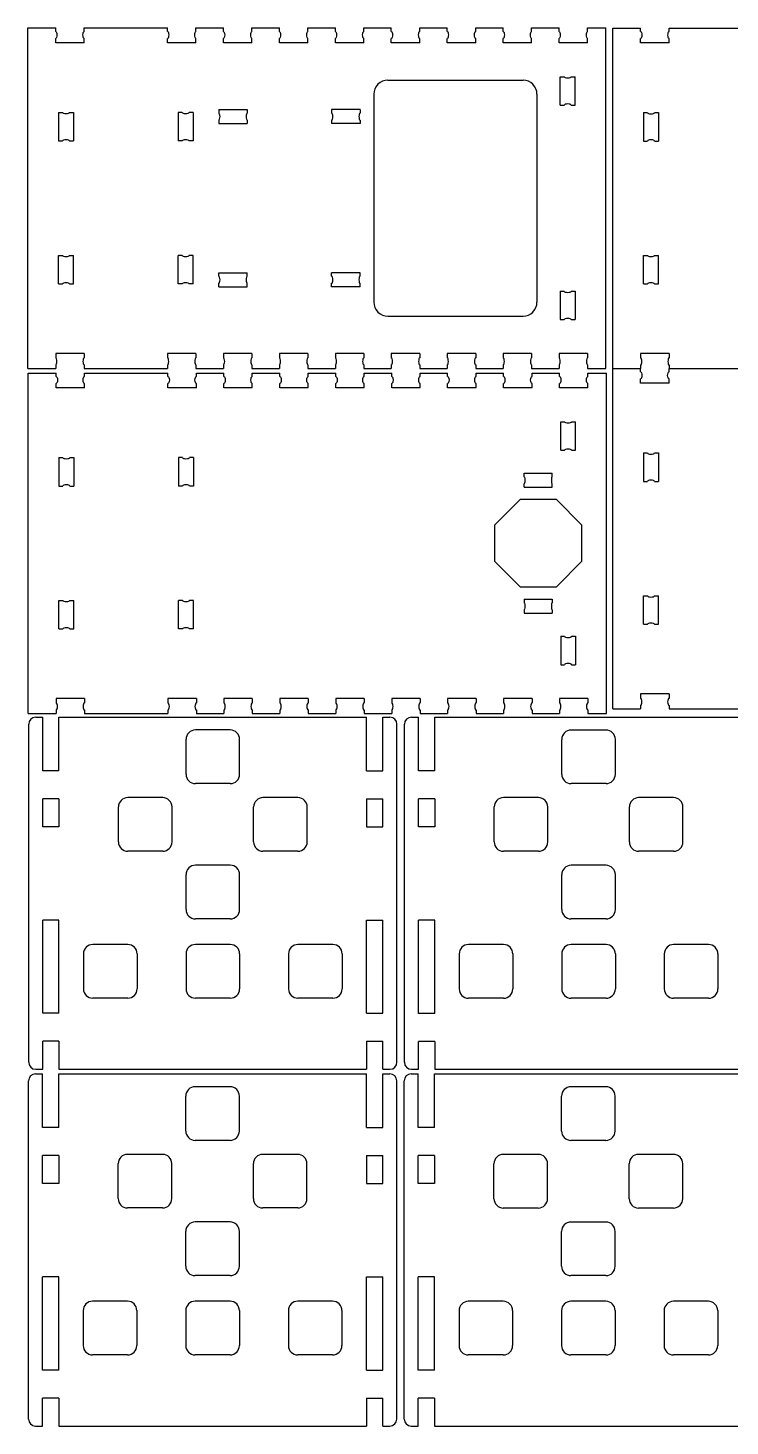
# Model space of a CAD drawing. Extents: x 6 to 617, y 2 to 305.
# Drawn here: x 6.2 to 156.8, y 2.4 to 302.2 of the extents above; entities that cross this region are included whole.
import ezdxf

# ---------------------------------------------------------------- set-up
doc = ezdxf.new("R2010")
doc.units = 0
doc.header["$LTSCALE"] = 12.7
doc.header["$MEASUREMENT"] = 0
doc.layers.add('VISIBLE', color=1, linetype='CONTINUOUS')

msp = doc.modelspace()

# ---------------------------------------------------------------- linework, layer by layer
at = {"layer": 'VISIBLE'}
for p, q in [((6.2, 229.2), (6.2, 302.2)), ((6.2, 302.2), (12.15, 302.2)), ((12.15, 301.45), (12.15, 302.2)), ((12.15, 299), (12.15, 299.95)), ((18.25, 301.45), (18.25, 302.2)), ((18.25, 302.2), (36.15, 302.2)), ((18.25, 299), (18.25, 299.95)), ((36.15, 301.45), (36.15, 302.2)), ((36.15, 299), (36.15, 299.95)), ((42.25, 301.45), (42.25, 302.2)), ((42.25, 302.2), (48.15, 302.2)), ((42.25, 299), (42.25, 299.95)), ((48.15, 301.45), (48.15, 302.2)), ((48.15, 299), (48.15, 299.95)), ((54.25, 301.45), (54.25, 302.2)), ((54.25, 302.2), (60.15, 302.2)), ((54.25, 299), (54.25, 299.95)), ((60.15, 301.45), (60.15, 302.2)), ((60.15, 299), (60.15, 299.95)), ((66.25, 301.45), (66.25, 302.2)), ((66.25, 302.2), (72.15, 302.2)), ((66.25, 299), (66.25, 299.95)), ((72.15, 301.45), (72.15, 302.2)), ((72.15, 299), (72.15, 299.95)), ((78.25, 301.45), (78.25, 302.2)), ((78.25, 302.2), (84.15, 302.2)), ((78.25, 299), (78.25, 299.95)), ((84.15, 301.45), (84.15, 302.2)), ((84.15, 299), (84.15, 299.95)), ((90.25, 301.45), (90.25, 302.2)), ((90.25, 302.2), (96.15, 302.2)), ((90.25, 299), (90.25, 299.95)), ((96.15, 301.45), (96.15, 302.2)), ((96.15, 299), (96.15, 299.95)), ((102.25, 301.45), (102.25, 302.2)), ((102.25, 302.2), (108.15, 302.2)), ((102.25, 299), (102.25, 299.95)), ((108.15, 301.45), (108.15, 302.2)), ((108.15, 299), (108.15, 299.95)), ((114.25, 301.45), (114.25, 302.2)), ((114.25, 302.2), (120.15, 302.2)), ((114.25, 299), (114.25, 299.95)), ((120.15, 301.45), (120.15, 302.2)), ((120.15, 299), (120.15, 299.95)), ((126.25, 301.45), (126.25, 302.2)), ((126.25, 302.2), (130.2, 302.2)), ((126.25, 299), (126.25, 299.95)), ((130.2, 229.2), (130.2, 302.2)), ((131.69, 229.18), (131.69, 302.18)), ((131.69, 302.18), (137.64, 302.18)), ((137.64, 301.43), (137.64, 302.18)), ((137.64, 298.98), (137.64, 299.93)), ((143.74, 301.43), (143.74, 302.18)), ((143.74, 302.18), (161.64, 302.18)), ((143.74, 298.98), (143.74, 299.93)), ((18.25, 299), (12.15, 299)), ((42.25, 299), (36.15, 299)), ((54.25, 299), (48.15, 299)), ((66.25, 299), (60.15, 299)), ((78.25, 299), (72.15, 299)), ((90.25, 299), (84.15, 299)), ((102.25, 299), (96.15, 299)), ((114.25, 299), (108.15, 299)), ((126.25, 299), (120.15, 299)), ((143.74, 298.98), (137.64, 298.98)), ((83.4, 291), (112.4, 291)), ((120.4, 285.65), (120.4, 291.75)), ((120.4, 291.75), (121.25, 291.75)), ((122.75, 291.75), (123.6, 291.75)), ((123.6, 285.65), (123.6, 291.75)), ((80.4, 288), (80.4, 243.4)), ((115.4, 288), (115.4, 243.4)), ((120.4, 285.65), (121.25, 285.65)), ((122.75, 285.65), (123.6, 285.65)), ((12.77, 284.07), (12.77, 277.97)), ((12.77, 284.07), (13.62, 284.07)), ((15.12, 284.07), (15.97, 284.07)), ((15.97, 284.07), (15.97, 277.97)), ((38.42, 284.07), (38.42, 277.97)), ((39.27, 284.07), (38.42, 284.07)), ((41.62, 284.07), (40.77, 284.07)), ((41.62, 284.07), (41.62, 277.97)), ((47.15, 284.7), (53.25, 284.7)), ((47.15, 284.7), (47.15, 283.95)), ((47.15, 282.45), (47.15, 281.7)), ((53.25, 284.7), (53.25, 283.95)), ((53.25, 282.45), (53.25, 281.7)), ((77.45, 284.7), (71.35, 284.7)), ((71.35, 284.7), (71.35, 283.95)), ((71.35, 282.45), (71.35, 281.7)), ((77.45, 284.7), (77.45, 283.95)), ((77.45, 282.45), (77.45, 281.7)), ((138.26, 284.05), (138.26, 277.95)), ((138.26, 284.05), (139.11, 284.05)), ((140.61, 284.05), (141.46, 284.05)), ((141.46, 284.05), (141.46, 277.95)), ((47.15, 281.7), (53.25, 281.7)), ((77.45, 281.7), (71.35, 281.7)), ((12.77, 277.97), (13.62, 277.97)), ((15.12, 277.97), (15.97, 277.97)), ((39.27, 277.97), (38.42, 277.97)), ((41.62, 277.97), (40.77, 277.97)), ((138.26, 277.95), (139.11, 277.95)), ((140.61, 277.95), (141.46, 277.95)), ((12.77, 253.43), (13.62, 253.43)), ((12.77, 247.33), (12.77, 253.43)), ((15.12, 253.43), (15.97, 253.43)), ((15.97, 247.33), (15.97, 253.43)), ((38.42, 247.33), (38.42, 253.43)), ((39.27, 253.43), (38.42, 253.43)), ((41.62, 253.43), (40.77, 253.43)), ((41.62, 247.33), (41.62, 253.43)), ((138.26, 253.41), (139.11, 253.41)), ((138.26, 247.31), (138.26, 253.41)), ((140.61, 253.41), (141.46, 253.41)), ((141.46, 247.31), (141.46, 253.41)), ((47.15, 249.7), (53.25, 249.7)), ((47.15, 248.95), (47.15, 249.7)), ((53.25, 248.95), (53.25, 249.7)), ((77.45, 249.7), (71.35, 249.7)), ((71.35, 248.95), (71.35, 249.7)), ((77.45, 248.95), (77.45, 249.7)), ((12.77, 247.33), (13.62, 247.33)), ((15.12, 247.33), (15.97, 247.33)), ((39.27, 247.33), (38.42, 247.33)), ((41.62, 247.33), (40.77, 247.33)), ((47.15, 246.7), (47.15, 247.45)), ((47.15, 246.7), (53.25, 246.7)), ((53.25, 246.7), (53.25, 247.45)), ((71.35, 246.7), (71.35, 247.45)), ((77.45, 246.7), (71.35, 246.7)), ((77.45, 246.7), (77.45, 247.45)), ((138.26, 247.31), (139.11, 247.31)), ((140.61, 247.31), (141.46, 247.31)), ((120.4, 245.75), (120.4, 239.65)), ((120.4, 245.75), (121.25, 245.75)), ((122.75, 245.75), (123.6, 245.75)), ((123.6, 245.75), (123.6, 239.65)), ((83.4, 240.4), (112.4, 240.4)), ((120.4, 239.65), (121.25, 239.65)), ((122.75, 239.65), (123.6, 239.65)), ((18.25, 232.4), (12.15, 232.4)), ((12.15, 232.4), (12.15, 231.45)), ((18.25, 232.4), (18.25, 231.45)), ((42.25, 232.4), (36.15, 232.4)), ((36.15, 232.4), (36.15, 231.45)), ((42.25, 232.4), (42.25, 231.45)), ((54.25, 232.4), (48.15, 232.4)), ((48.15, 232.4), (48.15, 231.45)), ((54.25, 232.4), (54.25, 231.45)), ((66.25, 232.4), (60.15, 232.4)), ((60.15, 232.4), (60.15, 231.45)), ((66.25, 232.4), (66.25, 231.45)), ((78.25, 232.4), (72.15, 232.4)), ((72.15, 232.4), (72.15, 231.45)), ((78.25, 232.4), (78.25, 231.45)), ((90.25, 232.4), (84.15, 232.4)), ((84.15, 232.4), (84.15, 231.45)), ((90.25, 232.4), (90.25, 231.45)), ((102.25, 232.4), (96.15, 232.4)), ((96.15, 232.4), (96.15, 231.45)), ((102.25, 232.4), (102.25, 231.45)), ((114.25, 232.4), (108.15, 232.4)), ((108.15, 232.4), (108.15, 231.45)), ((114.25, 232.4), (114.25, 231.45)), ((126.25, 232.4), (120.15, 232.4)), ((120.15, 232.4), (120.15, 231.45)), ((126.25, 232.4), (126.25, 231.45)), ((143.74, 232.38), (137.64, 232.38)), ((137.64, 232.38), (137.64, 231.43)), ((143.74, 232.38), (143.74, 231.43)), ((6.2, 229.2), (12.15, 229.2)), ((6.28, 155.21), (6.28, 228.21)), ((6.28, 228.21), (12.23, 228.21)), ((12.15, 229.95), (12.15, 229.2)), ((12.23, 227.46), (12.23, 228.21)), ((18.25, 229.95), (18.25, 229.2)), ((18.25, 229.2), (36.15, 229.2)), ((18.33, 227.46), (18.33, 228.21)), ((18.33, 228.21), (36.23, 228.21)), ((36.15, 229.95), (36.15, 229.2)), ((36.23, 227.46), (36.23, 228.21)), ((42.25, 229.95), (42.25, 229.2)), ((42.25, 229.2), (48.15, 229.2)), ((42.33, 227.46), (42.33, 228.21)), ((42.33, 228.21), (48.23, 228.21)), ((48.15, 229.95), (48.15, 229.2)), ((48.23, 227.46), (48.23, 228.21)), ((54.25, 229.95), (54.25, 229.2)), ((54.25, 229.2), (60.15, 229.2)), ((54.33, 227.46), (54.33, 228.21)), ((54.33, 228.21), (60.23, 228.21)), ((60.15, 229.95), (60.15, 229.2)), ((60.23, 227.46), (60.23, 228.21)), ((66.25, 229.95), (66.25, 229.2)), ((66.25, 229.2), (72.15, 229.2)), ((66.33, 227.46), (66.33, 228.21)), ((66.33, 228.21), (72.23, 228.21)), ((72.15, 229.95), (72.15, 229.2)), ((72.23, 227.46), (72.23, 228.21)), ((78.25, 229.95), (78.25, 229.2)), ((78.25, 229.2), (84.15, 229.2)), ((78.33, 227.46), (78.33, 228.21)), ((78.33, 228.21), (84.23, 228.21)), ((84.15, 229.95), (84.15, 229.2)), ((84.23, 227.46), (84.23, 228.21)), ((90.25, 229.95), (90.25, 229.2)), ((90.25, 229.2), (96.15, 229.2)), ((90.33, 227.46), (90.33, 228.21)), ((90.33, 228.21), (96.23, 228.21)), ((96.15, 229.95), (96.15, 229.2)), ((96.23, 227.46), (96.23, 228.21)), ((102.25, 229.95), (102.25, 229.2)), ((102.25, 229.2), (108.15, 229.2)), ((102.33, 227.46), (102.33, 228.21)), ((102.33, 228.21), (108.23, 228.21)), ((108.15, 229.95), (108.15, 229.2)), ((108.23, 227.46), (108.23, 228.21)), ((114.25, 229.95), (114.25, 229.2)), ((114.25, 229.2), (120.15, 229.2)), ((114.33, 227.46), (114.33, 228.21)), ((114.33, 228.21), (120.23, 228.21)), ((120.15, 229.95), (120.15, 229.2)), ((120.23, 227.46), (120.23, 228.21)), ((126.25, 229.95), (126.25, 229.2)), ((126.25, 229.2), (130.2, 229.2)), ((126.33, 227.46), (126.33, 228.21)), ((126.33, 228.21), (130.28, 228.21)), ((130.28, 155.21), (130.28, 228.21)), ((131.67, 156.2), (131.67, 229.2)), ((131.67, 229.2), (137.62, 229.2)), ((131.69, 229.18), (137.64, 229.18)), ((137.62, 228.45), (137.62, 229.2)), ((137.64, 229.93), (137.64, 229.18)), ((143.72, 228.45), (143.72, 229.2)), ((143.72, 229.2), (161.62, 229.2)), ((143.74, 229.93), (143.74, 229.18)), ((143.74, 229.18), (161.64, 229.18)), ((12.23, 225.01), (12.23, 225.96)), ((18.33, 225.01), (12.23, 225.01)), ((18.33, 225.01), (18.33, 225.96)), ((36.23, 225.01), (36.23, 225.96)), ((42.33, 225.01), (36.23, 225.01)), ((42.33, 225.01), (42.33, 225.96)), ((48.23, 225.01), (48.23, 225.96)), ((54.33, 225.01), (48.23, 225.01)), ((54.33, 225.01), (54.33, 225.96)), ((60.23, 225.01), (60.23, 225.96)), ((66.33, 225.01), (60.23, 225.01)), ((66.33, 225.01), (66.33, 225.96)), ((72.23, 225.01), (72.23, 225.96)), ((78.33, 225.01), (72.23, 225.01)), ((78.33, 225.01), (78.33, 225.96)), ((84.23, 225.01), (84.23, 225.96)), ((90.33, 225.01), (84.23, 225.01)), ((90.33, 225.01), (90.33, 225.96)), ((96.23, 225.01), (96.23, 225.96)), ((102.33, 225.01), (96.23, 225.01)), ((102.33, 225.01), (102.33, 225.96)), ((108.23, 225.01), (108.23, 225.96)), ((114.33, 225.01), (108.23, 225.01)), ((114.33, 225.01), (114.33, 225.96)), ((120.23, 225.01), (120.23, 225.96)), ((126.33, 225.01), (120.23, 225.01)), ((126.33, 225.01), (126.33, 225.96)), ((137.62, 226), (137.62, 226.95)), ((143.72, 226), (137.62, 226)), ((143.72, 226), (143.72, 226.95)), ((120.48, 211.66), (120.48, 217.76)), ((120.48, 217.76), (121.33, 217.76)), ((122.83, 217.76), (123.68, 217.76)), ((123.68, 211.66), (123.68, 217.76)), ((12.85, 210.08), (12.85, 203.98)), ((12.85, 210.08), (13.7, 210.08)), ((15.2, 210.08), (16.05, 210.08)), ((16.05, 210.08), (16.05, 203.98)), ((38.5, 210.08), (38.5, 203.98)), ((39.35, 210.08), (38.5, 210.08)), ((41.7, 210.08), (40.85, 210.08)), ((41.7, 210.08), (41.7, 203.98)), ((120.48, 211.66), (121.33, 211.66)), ((122.83, 211.66), (123.68, 211.66)), ((138.24, 211.07), (138.24, 204.97)), ((138.24, 211.07), (139.09, 211.07)), ((140.59, 211.07), (141.44, 211.07)), ((141.44, 211.07), (141.44, 204.97)), ((12.85, 203.98), (13.7, 203.98)), ((15.2, 203.98), (16.05, 203.98)), ((39.35, 203.98), (38.5, 203.98)), ((41.7, 203.98), (40.85, 203.98)), ((112.68, 206.71), (118.68, 206.71)), ((112.68, 205.96), (112.68, 206.71)), ((112.68, 203.71), (112.68, 204.46)), ((118.68, 205.96), (118.68, 206.71)), ((118.68, 203.71), (118.68, 204.46)), ((138.24, 204.97), (139.09, 204.97)), ((140.59, 204.97), (141.44, 204.97)), ((111.8, 201.07), (106.32, 195.59)), ((119.55, 201.07), (111.8, 201.07)), ((112.68, 203.71), (118.68, 203.71)), ((125.03, 195.59), (119.55, 201.07)), ((106.32, 195.59), (106.32, 187.84)), ((125.03, 187.84), (125.03, 195.59)), ((106.32, 187.84), (111.8, 182.36)), ((119.55, 182.36), (125.03, 187.84)), ((111.8, 182.36), (119.55, 182.36)), ((138.24, 180.43), (139.09, 180.43)), ((138.24, 174.33), (138.24, 180.43)), ((140.59, 180.43), (141.44, 180.43)), ((141.44, 174.33), (141.44, 180.43)), ((12.85, 179.44), (13.7, 179.44)), ((12.85, 173.34), (12.85, 179.44)), ((15.2, 179.44), (16.05, 179.44)), ((16.05, 173.34), (16.05, 179.44)), ((38.5, 173.34), (38.5, 179.44)), ((39.35, 179.44), (38.5, 179.44)), ((41.7, 179.44), (40.85, 179.44)), ((41.7, 173.34), (41.7, 179.44)), ((112.68, 179.71), (118.68, 179.71)), ((112.68, 179.71), (112.68, 178.96)), ((112.68, 177.46), (112.68, 176.71)), ((118.68, 179.71), (118.68, 178.96)), ((118.68, 177.46), (118.68, 176.71)), ((112.68, 176.71), (118.68, 176.71)), ((138.24, 174.33), (139.09, 174.33)), ((140.59, 174.33), (141.44, 174.33)), ((12.85, 173.34), (13.7, 173.34)), ((15.2, 173.34), (16.05, 173.34)), ((39.35, 173.34), (38.5, 173.34)), ((41.7, 173.34), (40.85, 173.34)), ((120.48, 171.76), (120.48, 165.66)), ((120.48, 171.76), (121.33, 171.76)), ((122.83, 171.76), (123.68, 171.76)), ((123.68, 171.76), (123.68, 165.66)), ((120.48, 165.66), (121.33, 165.66)), ((122.83, 165.66), (123.68, 165.66)), ((143.72, 159.4), (137.62, 159.4)), ((137.62, 159.4), (137.62, 158.45)), ((143.72, 159.4), (143.72, 158.45)), ((18.33, 158.41), (12.23, 158.41)), ((12.23, 158.41), (12.23, 157.46)), ((12.23, 155.96), (12.23, 155.21)), ((18.33, 158.41), (18.33, 157.46)), ((18.33, 155.96), (18.33, 155.21)), ((42.33, 158.41), (36.23, 158.41)), ((36.23, 158.41), (36.23, 157.46)), ((36.23, 155.96), (36.23, 155.21)), ((42.33, 158.41), (42.33, 157.46)), ((42.33, 155.96), (42.33, 155.21)), ((54.33, 158.41), (48.23, 158.41)), ((48.23, 158.41), (48.23, 157.46)), ((48.23, 155.96), (48.23, 155.21)), ((54.33, 158.41), (54.33, 157.46)), ((54.33, 155.96), (54.33, 155.21)), ((66.33, 158.41), (60.23, 158.41)), ((60.23, 158.41), (60.23, 157.46)), ((60.23, 155.96), (60.23, 155.21)), ((66.33, 158.41), (66.33, 157.46)), ((66.33, 155.96), (66.33, 155.21)), ((78.33, 158.41), (72.23, 158.41)), ((72.23, 158.41), (72.23, 157.46)), ((72.23, 155.96), (72.23, 155.21)), ((78.33, 158.41), (78.33, 157.46)), ((78.33, 155.96), (78.33, 155.21)), ((90.33, 158.41), (84.23, 158.41)), ((84.23, 158.41), (84.23, 157.46)), ((84.23, 155.96), (84.23, 155.21)), ((90.33, 158.41), (90.33, 157.46)), ((90.33, 155.96), (90.33, 155.21)), ((102.33, 158.41), (96.23, 158.41)), ((96.23, 158.41), (96.23, 157.46)), ((96.23, 155.96), (96.23, 155.21)), ((102.33, 158.41), (102.33, 157.46)), ((102.33, 155.96), (102.33, 155.21)), ((114.33, 158.41), (108.23, 158.41)), ((108.23, 158.41), (108.23, 157.46)), ((108.23, 155.96), (108.23, 155.21)), ((114.33, 158.41), (114.33, 157.46)), ((114.33, 155.96), (114.33, 155.21)), ((126.33, 158.41), (120.23, 158.41)), ((120.23, 158.41), (120.23, 157.46)), ((120.23, 155.96), (120.23, 155.21)), ((126.33, 158.41), (126.33, 157.46)), ((126.33, 155.96), (126.33, 155.21)), ((131.67, 156.2), (137.62, 156.2)), ((137.62, 156.95), (137.62, 156.2)), ((143.72, 156.95), (143.72, 156.2)), ((143.72, 156.2), (161.62, 156.2)), ((6.28, 155.21), (12.23, 155.21)), ((6.36, 80.42), (6.36, 152.92)), ((7.86, 154.42), (9.36, 154.42)), ((9.36, 142.92), (9.36, 154.42)), ((12.86, 142.92), (12.86, 154.42)), ((12.86, 154.42), (78.86, 154.42)), ((18.33, 155.21), (36.23, 155.21)), ((42.33, 155.21), (48.23, 155.21)), ((54.33, 155.21), (60.23, 155.21)), ((66.33, 155.21), (72.23, 155.21)), ((78.33, 155.21), (84.23, 155.21)), ((78.86, 142.92), (78.86, 154.42)), ((82.36, 142.92), (82.36, 154.42)), ((82.36, 154.42), (83.86, 154.42)), ((85.36, 80.42), (85.36, 152.92)), ((86.96, 80.41), (86.96, 152.91)), ((88.46, 154.41), (89.96, 154.41)), ((89.96, 142.91), (89.96, 154.41)), ((90.33, 155.21), (96.23, 155.21)), ((93.46, 142.91), (93.46, 154.41)), ((93.46, 154.41), (159.46, 154.41)), ((102.33, 155.21), (108.23, 155.21)), ((114.33, 155.21), (120.23, 155.21)), ((126.33, 155.21), (130.28, 155.21)), ((49.61, 151.67), (42.11, 151.67)), ((130.21, 151.66), (122.71, 151.66)), ((40.11, 142.17), (40.11, 149.67)), ((51.61, 142.17), (51.61, 149.67)), ((120.71, 142.16), (120.71, 149.66)), ((132.21, 142.16), (132.21, 149.66)), ((12.86, 142.92), (9.36, 142.92)), ((78.86, 142.92), (82.36, 142.92)), ((93.46, 142.91), (89.96, 142.91)), ((49.61, 140.17), (42.11, 140.17)), ((130.21, 140.16), (122.71, 140.16)), ((12.86, 136.92), (9.36, 136.92)), ((9.36, 130.92), (9.36, 136.92)), ((12.86, 136.92), (12.86, 130.92)), ((25.61, 127.67), (25.61, 135.17)), ((35.11, 137.17), (27.61, 137.17)), ((37.11, 127.67), (37.11, 135.17)), ((54.61, 127.67), (54.61, 135.17)), ((64.11, 137.17), (56.61, 137.17)), ((66.11, 127.67), (66.11, 135.17)), ((78.86, 136.92), (82.36, 136.92)), ((78.86, 136.92), (78.86, 130.92)), ((82.36, 130.92), (82.36, 136.92)), ((93.46, 136.91), (89.96, 136.91)), ((89.96, 130.91), (89.96, 136.91)), ((93.46, 136.91), (93.46, 130.91)), ((106.21, 127.66), (106.21, 135.16)), ((115.71, 137.16), (108.21, 137.16)), ((117.71, 127.66), (117.71, 135.16)), ((135.21, 127.66), (135.21, 135.16)), ((144.71, 137.16), (137.21, 137.16)), ((146.71, 127.66), (146.71, 135.16)), ((12.86, 130.92), (9.36, 130.92)), ((78.86, 130.92), (82.36, 130.92)), ((93.46, 130.91), (89.96, 130.91)), ((35.11, 125.67), (27.61, 125.67)), ((64.11, 125.67), (56.61, 125.67)), ((115.71, 125.66), (108.21, 125.66)), ((144.71, 125.66), (137.21, 125.66)), ((40.11, 113.17), (40.11, 120.67)), ((49.61, 122.67), (42.11, 122.67)), ((51.61, 113.17), (51.61, 120.67)), ((120.71, 113.16), (120.71, 120.66)), ((130.21, 122.66), (122.71, 122.66)), ((132.21, 113.16), (132.21, 120.66)), ((12.86, 110.92), (9.36, 110.92)), ((9.36, 90.92), (9.36, 110.92)), ((12.86, 90.92), (12.86, 110.92)), ((49.61, 111.17), (42.11, 111.17)), ((78.86, 110.92), (82.36, 110.92)), ((78.86, 90.92), (78.86, 110.92)), ((82.36, 90.92), (82.36, 110.92)), ((130.21, 111.16), (122.71, 111.16)), ((93.46, 110.91), (89.96, 110.91)), ((89.96, 90.91), (89.96, 110.91)), ((93.46, 90.91), (93.46, 110.91)), ((27.61, 105.67), (20.11, 105.67)), ((49.61, 105.67), (42.11, 105.67)), ((71.61, 105.67), (64.11, 105.67)), ((108.21, 105.66), (100.71, 105.66)), ((130.21, 105.66), (122.71, 105.66)), ((152.21, 105.66), (144.71, 105.66)), ((18.11, 103.67), (18.11, 96.17)), ((29.61, 103.67), (29.61, 96.17)), ((40.11, 103.67), (40.11, 96.17)), ((51.61, 103.67), (51.61, 96.17)), ((62.11, 103.67), (62.11, 96.17)), ((73.61, 103.67), (73.61, 96.17)), ((98.71, 103.66), (98.71, 96.16)), ((110.21, 103.66), (110.21, 96.16)), ((120.71, 103.66), (120.71, 96.16)), ((132.21, 103.66), (132.21, 96.16)), ((142.71, 103.66), (142.71, 96.16)), ((154.21, 103.66), (154.21, 96.16)), ((27.61, 94.17), (20.11, 94.17)), ((49.61, 94.17), (42.11, 94.17)), ((71.61, 94.17), (64.11, 94.17)), ((108.21, 94.16), (100.71, 94.16)), ((130.21, 94.16), (122.71, 94.16)), ((152.21, 94.16), (144.71, 94.16)), ((12.86, 90.92), (9.36, 90.92)), ((78.86, 90.92), (82.36, 90.92)), ((93.46, 90.91), (89.96, 90.91)), ((12.86, 84.92), (9.36, 84.92)), ((9.36, 78.92), (9.36, 84.92)), ((12.86, 84.92), (12.86, 78.92)), ((78.86, 84.92), (82.36, 84.92)), ((78.86, 84.92), (78.86, 78.92)), ((82.36, 78.92), (82.36, 84.92)), ((93.46, 84.91), (89.96, 84.91)), ((89.96, 78.91), (89.96, 84.91)), ((93.46, 84.91), (93.46, 78.91)), ((7.86, 78.92), (9.36, 78.92)), ((12.86, 78.92), (78.86, 78.92)), ((82.36, 78.92), (83.86, 78.92)), ((88.46, 78.91), (89.96, 78.91)), ((93.46, 78.91), (159.46, 78.91)), ((6.31, 3.93), (6.31, 76.43)), ((7.81, 77.93), (9.31, 77.93)), ((9.31, 66.43), (9.31, 77.93)), ((12.81, 66.43), (12.81, 77.93)), ((12.81, 77.93), (78.81, 77.93)), ((49.56, 75.18), (42.06, 75.18)), ((78.81, 66.43), (78.81, 77.93)), ((82.31, 66.43), (82.31, 77.93)), ((82.31, 77.93), (83.81, 77.93)), ((85.31, 3.93), (85.31, 76.43)), ((86.92, 3.92), (86.92, 76.42)), ((88.42, 77.92), (89.92, 77.92)), ((89.92, 66.42), (89.92, 77.92)), ((93.42, 66.42), (93.42, 77.92)), ((93.42, 77.92), (159.42, 77.92)), ((130.17, 75.17), (122.67, 75.17)), ((40.06, 65.68), (40.06, 73.18)), ((51.56, 65.68), (51.56, 73.18)), ((120.67, 65.67), (120.67, 73.17)), ((132.17, 65.67), (132.17, 73.17)), ((12.81, 66.43), (9.31, 66.43)), ((78.81, 66.43), (82.31, 66.43)), ((93.42, 66.42), (89.92, 66.42)), ((49.56, 63.68), (42.06, 63.68)), ((130.17, 63.67), (122.67, 63.67)), ((12.81, 60.43), (9.31, 60.43)), ((9.31, 54.43), (9.31, 60.43)), ((12.81, 60.43), (12.81, 54.43)), ((35.06, 60.68), (27.56, 60.68)), ((64.06, 60.68), (56.56, 60.68)), ((78.81, 60.43), (82.31, 60.43)), ((78.81, 60.43), (78.81, 54.43)), ((82.31, 54.43), (82.31, 60.43)), ((93.42, 60.42), (89.92, 60.42)), ((89.92, 54.42), (89.92, 60.42)), ((93.42, 60.42), (93.42, 54.42)), ((115.67, 60.67), (108.17, 60.67)), ((144.67, 60.67), (137.17, 60.67)), ((25.56, 51.18), (25.56, 58.68)), ((37.06, 51.18), (37.06, 58.68)), ((54.56, 51.18), (54.56, 58.68)), ((66.06, 51.18), (66.06, 58.68)), ((106.17, 51.17), (106.17, 58.67)), ((117.67, 51.17), (117.67, 58.67)), ((135.17, 51.17), (135.17, 58.67)), ((146.67, 51.17), (146.67, 58.67)), ((12.81, 54.43), (9.31, 54.43)), ((78.81, 54.43), (82.31, 54.43)), ((93.42, 54.42), (89.92, 54.42)), ((35.06, 49.18), (27.56, 49.18)), ((64.06, 49.18), (56.56, 49.18)), ((115.67, 49.17), (108.17, 49.17)), ((144.67, 49.17), (137.17, 49.17)), ((49.56, 46.18), (42.06, 46.18)), ((130.17, 46.17), (122.67, 46.17)), ((40.06, 36.68), (40.06, 44.18)), ((51.56, 36.68), (51.56, 44.18)), ((120.67, 36.67), (120.67, 44.17)), ((132.17, 36.67), (132.17, 44.17)), ((12.81, 34.43), (9.31, 34.43)), ((9.31, 14.43), (9.31, 34.43)), ((12.81, 14.43), (12.81, 34.43)), ((49.56, 34.68), (42.06, 34.68)), ((78.81, 34.43), (82.31, 34.43)), ((78.81, 14.43), (78.81, 34.43)), ((82.31, 14.43), (82.31, 34.43)), ((93.42, 34.42), (89.92, 34.42)), ((89.92, 14.42), (89.92, 34.42)), ((93.42, 14.42), (93.42, 34.42)), ((130.17, 34.67), (122.67, 34.67)), ((18.06, 27.18), (18.06, 19.68)), ((27.56, 29.18), (20.06, 29.18)), ((29.56, 27.18), (29.56, 19.68)), ((40.06, 27.18), (40.06, 19.68)), ((49.56, 29.18), (42.06, 29.18)), ((51.56, 27.18), (51.56, 19.68)), ((62.06, 27.18), (62.06, 19.68)), ((71.56, 29.18), (64.06, 29.18)), ((73.56, 27.18), (73.56, 19.68)), ((98.67, 27.17), (98.67, 19.67)), ((108.17, 29.17), (100.67, 29.17)), ((110.17, 27.17), (110.17, 19.67)), ((120.67, 27.17), (120.67, 19.67)), ((130.17, 29.17), (122.67, 29.17)), ((132.17, 27.17), (132.17, 19.67)), ((142.67, 27.17), (142.67, 19.67)), ((152.17, 29.17), (144.67, 29.17)), ((154.17, 27.17), (154.17, 19.67)), ((27.56, 17.68), (20.06, 17.68)), ((49.56, 17.68), (42.06, 17.68)), ((71.56, 17.68), (64.06, 17.68)), ((108.17, 17.67), (100.67, 17.67)), ((130.17, 17.67), (122.67, 17.67)), ((152.17, 17.67), (144.67, 17.67)), ((12.81, 14.43), (9.31, 14.43)), ((78.81, 14.43), (82.31, 14.43)), ((93.42, 14.42), (89.92, 14.42)), ((12.81, 8.43), (9.31, 8.43)), ((9.31, 2.43), (9.31, 8.43)), ((12.81, 8.43), (12.81, 2.43)), ((78.81, 8.43), (82.31, 8.43)), ((78.81, 8.43), (78.81, 2.43)), ((82.31, 2.43), (82.31, 8.43)), ((93.42, 8.42), (89.92, 8.42)), ((89.92, 2.42), (89.92, 8.42)), ((93.42, 8.42), (93.42, 2.42)), ((7.81, 2.43), (9.31, 2.43)), ((12.81, 2.43), (78.81, 2.43)), ((82.31, 2.43), (83.81, 2.43)), ((88.42, 2.42), (89.92, 2.42)), ((93.42, 2.42), (159.42, 2.42))]:
    msp.add_line(p, q, dxfattribs=at)
for centre, radius, start, end in [((83.4, 288), 3, 90, 180), ((112.4, 288), 3, 0, 90), ((83.4, 243.4), 3, 180, 270), ((112.4, 243.4), 3, 270, 0), ((7.86, 152.92), 1.5, 90, 180), ((83.86, 152.92), 1.5, 0, 90), ((88.46, 152.91), 1.5, 90, 180), ((42.11, 149.67), 2, 90, 180), ((49.61, 149.67), 2, 0, 90), ((122.71, 149.66), 2, 90, 180), ((130.21, 149.66), 2, 0, 90), ((42.11, 142.17), 2, 180, 270), ((49.61, 142.17), 2, 270, 0), ((122.71, 142.16), 2, 180, 270), ((130.21, 142.16), 2, 270, 0), ((27.61, 135.17), 2, 90, 180), ((35.11, 135.17), 2, 0, 90), ((56.61, 135.17), 2, 90, 180), ((64.11, 135.17), 2, 0, 90), ((108.21, 135.16), 2, 90, 180), ((115.71, 135.16), 2, 0, 90), ((137.21, 135.16), 2, 90, 180), ((144.71, 135.16), 2, 0, 90), ((27.61, 127.67), 2, 180, 270), ((35.11, 127.67), 2, 270, 0), ((56.61, 127.67), 2, 180, 270), ((64.11, 127.67), 2, 270, 0), ((108.21, 127.66), 2, 180, 270), ((115.71, 127.66), 2, 270, 0), ((137.21, 127.66), 2, 180, 270), ((144.71, 127.66), 2, 270, 0), ((42.11, 120.67), 2, 90, 180), ((49.61, 120.67), 2, 0, 90), ((122.71, 120.66), 2, 90, 180), ((130.21, 120.66), 2, 0, 90), ((42.11, 113.17), 2, 180, 270), ((49.61, 113.17), 2, 270, 0), ((122.71, 113.16), 2, 180, 270), ((130.21, 113.16), 2, 270, 0), ((20.11, 103.67), 2, 90, 180), ((27.61, 103.67), 2, 0, 90), ((42.11, 103.67), 2, 90, 180), ((49.61, 103.67), 2, 0, 90), ((64.11, 103.67), 2, 90, 180), ((71.61, 103.67), 2, 0, 90), ((100.71, 103.66), 2, 90, 180), ((108.21, 103.66), 2, 0, 90), ((122.71, 103.66), 2, 90, 180), ((130.21, 103.66), 2, 0, 90), ((144.71, 103.66), 2, 90, 180), ((152.21, 103.66), 2, 0, 90), ((20.11, 96.17), 2, 180, 270), ((27.61, 96.17), 2, 270, 0), ((42.11, 96.17), 2, 180, 270), ((49.61, 96.17), 2, 270, 0), ((64.11, 96.17), 2, 180, 270), ((71.61, 96.17), 2, 270, 0), ((100.71, 96.16), 2, 180, 270), ((108.21, 96.16), 2, 270, 0), ((122.71, 96.16), 2, 180, 270), ((130.21, 96.16), 2, 270, 0), ((144.71, 96.16), 2, 180, 270), ((152.21, 96.16), 2, 270, 0), ((7.86, 80.42), 1.5, 180, 270), ((83.86, 80.42), 1.5, 270, 0), ((88.46, 80.41), 1.5, 180, 270), ((7.81, 76.43), 1.5, 90, 180), ((42.06, 73.18), 2, 90, 180), ((49.56, 73.18), 2, 0, 90), ((83.81, 76.43), 1.5, 0, 90), ((88.42, 76.42), 1.5, 90, 180), ((122.67, 73.17), 2, 90, 180), ((130.17, 73.17), 2, 0, 90), ((42.06, 65.68), 2, 180, 270), ((49.56, 65.68), 2, 270, 0), ((122.67, 65.67), 2, 180, 270), ((130.17, 65.67), 2, 270, 0), ((27.56, 58.68), 2, 90, 180), ((35.06, 58.68), 2, 0, 90), ((56.56, 58.68), 2, 90, 180), ((64.06, 58.68), 2, 0, 90), ((108.17, 58.67), 2, 90, 180), ((115.67, 58.67), 2, 0, 90), ((137.17, 58.67), 2, 90, 180), ((144.67, 58.67), 2, 0, 90), ((27.56, 51.18), 2, 180, 270), ((35.06, 51.18), 2, 270, 0), ((56.56, 51.18), 2, 180, 270), ((64.06, 51.18), 2, 270, 0), ((108.17, 51.17), 2, 180, 270), ((115.67, 51.17), 2, 270, 0), ((137.17, 51.17), 2, 180, 270), ((144.67, 51.17), 2, 270, 0), ((42.06, 44.18), 2, 90, 180), ((49.56, 44.18), 2, 0, 90), ((122.67, 44.17), 2, 90, 180), ((130.17, 44.17), 2, 0, 90), ((42.06, 36.68), 2, 180, 270), ((49.56, 36.68), 2, 270, 0), ((122.67, 36.67), 2, 180, 270), ((130.17, 36.67), 2, 270, 0), ((20.06, 27.18), 2, 90, 180), ((27.56, 27.18), 2, 0, 90), ((42.06, 27.18), 2, 90, 180), ((49.56, 27.18), 2, 0, 90), ((64.06, 27.18), 2, 90, 180), ((71.56, 27.18), 2, 0, 90), ((100.67, 27.17), 2, 90, 180), ((108.17, 27.17), 2, 0, 90), ((122.67, 27.17), 2, 90, 180), ((130.17, 27.17), 2, 0, 90), ((144.67, 27.17), 2, 90, 180), ((152.17, 27.17), 2, 0, 90), ((20.06, 19.68), 2, 180, 270), ((27.56, 19.68), 2, 270, 0), ((42.06, 19.68), 2, 180, 270), ((49.56, 19.68), 2, 270, 0), ((64.06, 19.68), 2, 180, 270), ((71.56, 19.68), 2, 270, 0), ((100.67, 19.67), 2, 180, 270), ((108.17, 19.67), 2, 270, 0), ((122.67, 19.67), 2, 180, 270), ((130.17, 19.67), 2, 270, 0), ((144.67, 19.67), 2, 180, 270), ((152.17, 19.67), 2, 270, 0), ((7.81, 3.93), 1.5, 180, 270), ((83.81, 3.93), 1.5, 270, 0), ((88.42, 3.92), 1.5, 180, 270)]:
    msp.add_arc(centre, radius, start, end, dxfattribs=at)
at = {"layer": 'VISIBLE', "extrusion": (0, 0, -1)}
for centre, major_axis, ratio, start_param, end_param in [((12.15, 300.7), (0, -0.75), 0.333333, 3.141593, 6.283185), ((18.25, 300.7), (0, 0.75), 0.333333, 3.141593, 6.283185), ((36.15, 300.7), (0, -0.75), 0.333333, 3.141593, 6.283185), ((42.25, 300.7), (0, 0.75), 0.333333, 3.141593, 6.283185), ((48.15, 300.7), (0, -0.75), 0.333333, 3.141593, 6.283185), ((54.25, 300.7), (0, 0.75), 0.333333, 3.141593, 6.283185), ((60.15, 300.7), (0, -0.75), 0.333333, 3.141593, 6.283185), ((66.25, 300.7), (0, 0.75), 0.333333, 3.141593, 6.283185), ((72.15, 300.7), (0, -0.75), 0.333333, 3.141593, 6.283185), ((78.25, 300.7), (0, 0.75), 0.333333, 3.141593, 6.283185), ((84.15, 300.7), (0, -0.75), 0.333333, 3.141593, 6.283185), ((90.25, 300.7), (0, 0.75), 0.333333, 3.141593, 6.283185), ((96.15, 300.7), (0, -0.75), 0.333333, 3.141593, 6.283185), ((102.25, 300.7), (0, 0.75), 0.333333, 3.141593, 6.283185), ((108.15, 300.7), (0, -0.75), 0.333333, 3.141593, 6.283185), ((114.25, 300.7), (0, 0.75), 0.333333, 3.141593, 6.283185), ((120.15, 300.7), (0, -0.75), 0.333333, 3.141593, 6.283185), ((126.25, 300.7), (0, 0.75), 0.333333, 3.141593, 6.283185), ((137.64, 300.68), (0, -0.75), 0.333333, 3.141593, 6.283185), ((143.74, 300.68), (0, 0.75), 0.333333, 3.141593, 6.283185), ((137.62, 227.7), (0, -0.75), 0.4, 3.141593, 6.283185), ((143.72, 227.7), (0, 0.75), 0.4, 3.141593, 6.283185), ((12.23, 226.71), (0, -0.75), 0.4, 3.141593, 6.283185), ((18.33, 226.71), (0, 0.75), 0.4, 3.141593, 6.283185), ((36.23, 226.71), (0, -0.75), 0.4, 3.141593, 6.283185), ((42.33, 226.71), (0, 0.75), 0.4, 3.141593, 6.283185), ((48.23, 226.71), (0, -0.75), 0.4, 3.141593, 6.283185), ((54.33, 226.71), (0, 0.75), 0.4, 3.141593, 6.283185), ((60.23, 226.71), (0, -0.75), 0.4, 3.141593, 6.283185), ((66.33, 226.71), (0, 0.75), 0.4, 3.141593, 6.283185), ((72.23, 226.71), (0, -0.75), 0.4, 3.141593, 6.283185), ((78.33, 226.71), (0, 0.75), 0.4, 3.141593, 6.283185), ((84.23, 226.71), (0, -0.75), 0.4, 3.141593, 6.283185), ((90.33, 226.71), (0, 0.75), 0.4, 3.141593, 6.283185), ((96.23, 226.71), (0, -0.75), 0.4, 3.141593, 6.283185), ((102.33, 226.71), (0, 0.75), 0.4, 3.141593, 6.283185), ((108.23, 226.71), (0, -0.75), 0.4, 3.141593, 6.283185), ((114.33, 226.71), (0, 0.75), 0.4, 3.141593, 6.283185), ((120.23, 226.71), (0, -0.75), 0.4, 3.141593, 6.283185), ((126.33, 226.71), (0, 0.75), 0.4, 3.141593, 6.283185), ((112.68, 205.21), (0, 0.75), 0.166667, 0, 3.141593), ((118.68, 205.21), (0, -0.75), 0.166667, 0, 3.141593), ((112.68, 178.21), (0, 0.75), 0.166667, 0, 3.141593), ((118.68, 178.21), (0, -0.75), 0.166667, 0, 3.141593)]:
    msp.add_ellipse(centre, major_axis=major_axis, ratio=ratio, start_param=start_param, end_param=end_param, dxfattribs=at)
at = {"layer": 'VISIBLE'}
for centre, major_axis, ratio in [((122, 291.75), (0.75, 0), 0.333333), ((122, 285.65), (-0.75, 0), 0.333333), ((14.37, 284.07), (0.75, 0), 0.333333), ((40.02, 284.07), (0.75, 0), 0.333333), ((47.15, 283.2), (0, 0.75), 0.333333), ((53.25, 283.2), (0, -0.75), 0.333333), ((71.35, 283.2), (0, 0.75), 0.333333), ((77.45, 283.2), (0, -0.75), 0.333333), ((139.86, 284.05), (0.75, 0), 0.333333), ((14.37, 277.97), (-0.75, 0), 0.333333), ((40.02, 277.97), (-0.75, 0), 0.333333), ((139.86, 277.95), (-0.75, 0), 0.333333), ((14.37, 253.43), (0.75, 0), 0.333333), ((40.02, 253.43), (0.75, 0), 0.333333), ((139.86, 253.41), (0.75, 0), 0.333333), ((47.15, 248.2), (0, 0.75), 0.333333), ((53.25, 248.2), (0, -0.75), 0.333333), ((71.35, 248.2), (0, 0.75), 0.333333), ((77.45, 248.2), (0, -0.75), 0.333333), ((14.37, 247.33), (-0.75, 0), 0.333333), ((40.02, 247.33), (-0.75, 0), 0.333333), ((139.86, 247.31), (-0.75, 0), 0.333333), ((122, 245.75), (0.75, 0), 0.333333), ((122, 239.65), (-0.75, 0), 0.333333), ((12.15, 230.7), (0, 0.75), 0.333333), ((18.25, 230.7), (0, -0.75), 0.333333), ((36.15, 230.7), (0, 0.75), 0.333333), ((42.25, 230.7), (0, -0.75), 0.333333), ((48.15, 230.7), (0, 0.75), 0.333333), ((54.25, 230.7), (0, -0.75), 0.333333), ((60.15, 230.7), (0, 0.75), 0.333333), ((66.25, 230.7), (0, -0.75), 0.333333), ((72.15, 230.7), (0, 0.75), 0.333333), ((78.25, 230.7), (0, -0.75), 0.333333), ((84.15, 230.7), (0, 0.75), 0.333333), ((90.25, 230.7), (0, -0.75), 0.333333), ((96.15, 230.7), (0, 0.75), 0.333333), ((102.25, 230.7), (0, -0.75), 0.333333), ((108.15, 230.7), (0, 0.75), 0.333333), ((114.25, 230.7), (0, -0.75), 0.333333), ((120.15, 230.7), (0, 0.75), 0.333333), ((126.25, 230.7), (0, -0.75), 0.333333), ((137.64, 230.68), (0, 0.75), 0.333333), ((143.74, 230.68), (0, -0.75), 0.333333), ((122.08, 217.76), (0.75, 0), 0.333333), ((14.45, 210.08), (0.75, 0), 0.333333), ((40.1, 210.08), (0.75, 0), 0.333333), ((122.08, 211.66), (-0.75, 0), 0.333333), ((139.84, 211.07), (0.75, 0), 0.333333), ((14.45, 203.98), (-0.75, 0), 0.333333), ((40.1, 203.98), (-0.75, 0), 0.333333), ((139.84, 204.97), (-0.75, 0), 0.333333), ((139.84, 180.43), (0.75, 0), 0.333333), ((14.45, 179.44), (0.75, 0), 0.333333), ((40.1, 179.44), (0.75, 0), 0.333333), ((139.84, 174.33), (-0.75, 0), 0.333333), ((14.45, 173.34), (-0.75, 0), 0.333333), ((40.1, 173.34), (-0.75, 0), 0.333333), ((122.08, 171.76), (0.75, 0), 0.333333), ((122.08, 165.66), (-0.75, 0), 0.333333), ((12.23, 156.71), (0, 0.75), 0.4), ((18.33, 156.71), (0, -0.75), 0.4), ((36.23, 156.71), (0, 0.75), 0.4), ((42.33, 156.71), (0, -0.75), 0.4), ((48.23, 156.71), (0, 0.75), 0.4), ((54.33, 156.71), (0, -0.75), 0.4), ((60.23, 156.71), (0, 0.75), 0.4), ((66.33, 156.71), (0, -0.75), 0.4), ((72.23, 156.71), (0, 0.75), 0.4), ((78.33, 156.71), (0, -0.75), 0.4), ((84.23, 156.71), (0, 0.75), 0.4), ((90.33, 156.71), (0, -0.75), 0.4), ((96.23, 156.71), (0, 0.75), 0.4), ((102.33, 156.71), (0, -0.75), 0.4), ((108.23, 156.71), (0, 0.75), 0.4), ((114.33, 156.71), (0, -0.75), 0.4), ((120.23, 156.71), (0, 0.75), 0.4), ((126.33, 156.71), (0, -0.75), 0.4), ((137.62, 157.7), (0, 0.75), 0.4), ((143.72, 157.7), (0, -0.75), 0.4)]:
    msp.add_ellipse(centre, major_axis=major_axis, ratio=ratio, start_param=3.141593, end_param=6.283185, dxfattribs=at)

doc.saveas('drawing.dxf')
